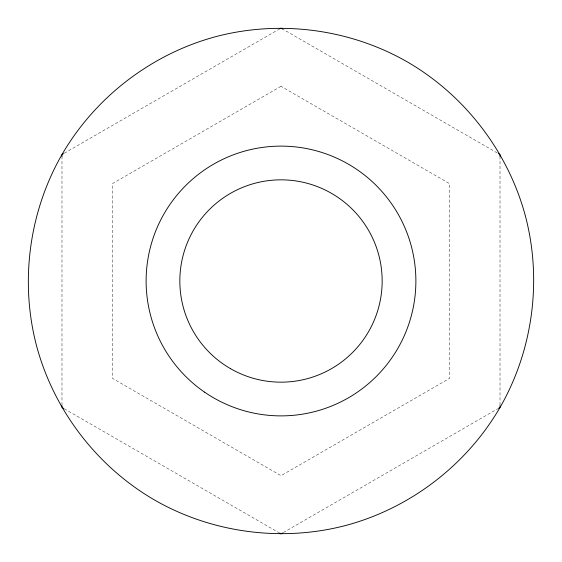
<?xml version="1.0" encoding="UTF-8"?>
<svg xmlns="http://www.w3.org/2000/svg" width="562" height="562" viewBox="0 0 562 562"><rect width="100%" height="100%" fill="white"/><g stroke="black" fill="none" stroke-linecap="round" stroke-linejoin="round"><path stroke-width="0.42" stroke-dasharray="2.81 2.11" d="M64.265 153.229L278.717 29.421M283.283 532.579L497.735 408.771M281.759 28.536L497.735 153.236M64.265 408.764L278.717 532.579M500.018 156.299L500.018 405.701M61.982 156.299L61.982 405.701M281 86.316L112.4 183.662L112.4 378.338L281 475.684L449.6 378.338L449.6 183.662L281 86.316"/><path stroke-width="0.84" d="M63.506 153.672L61.982 154.55C28.929 212.078 19.677 282.328 36.72 346.452C54.022 410.506 97.156 466.72 154.55 500.018C212.078 533.071 282.328 542.323 346.452 525.28C410.506 507.978 466.72 464.844 500.018 407.45C533.071 349.922 542.323 279.672 525.28 215.548C507.978 151.494 464.844 95.28 407.45 61.982C349.922 28.929 279.672 19.677 215.548 36.72C151.494 54.022 95.28 97.156 61.982 154.55L61.982 156.299M279.476 28.978L281 28.1L282.524 28.978M282.524 533.022L281 533.9L279.476 533.022M498.494 408.328L500.018 407.45L500.018 405.701M498.494 153.672L500.018 154.55L500.018 156.299M63.506 408.328L61.982 407.45L61.982 405.701M230.42 368.609A101.16 101.16 0 0 0 382.16 281A101.16 101.16 0 0 0 230.42 193.391A101.16 101.16 0 0 0 230.42 368.609M204.547 392.121A134.88 134.88 0 0 0 415.459 291.65A134.88 134.88 0 0 0 222.995 159.229A134.88 134.88 0 0 0 204.547 392.121"/></g></svg>
